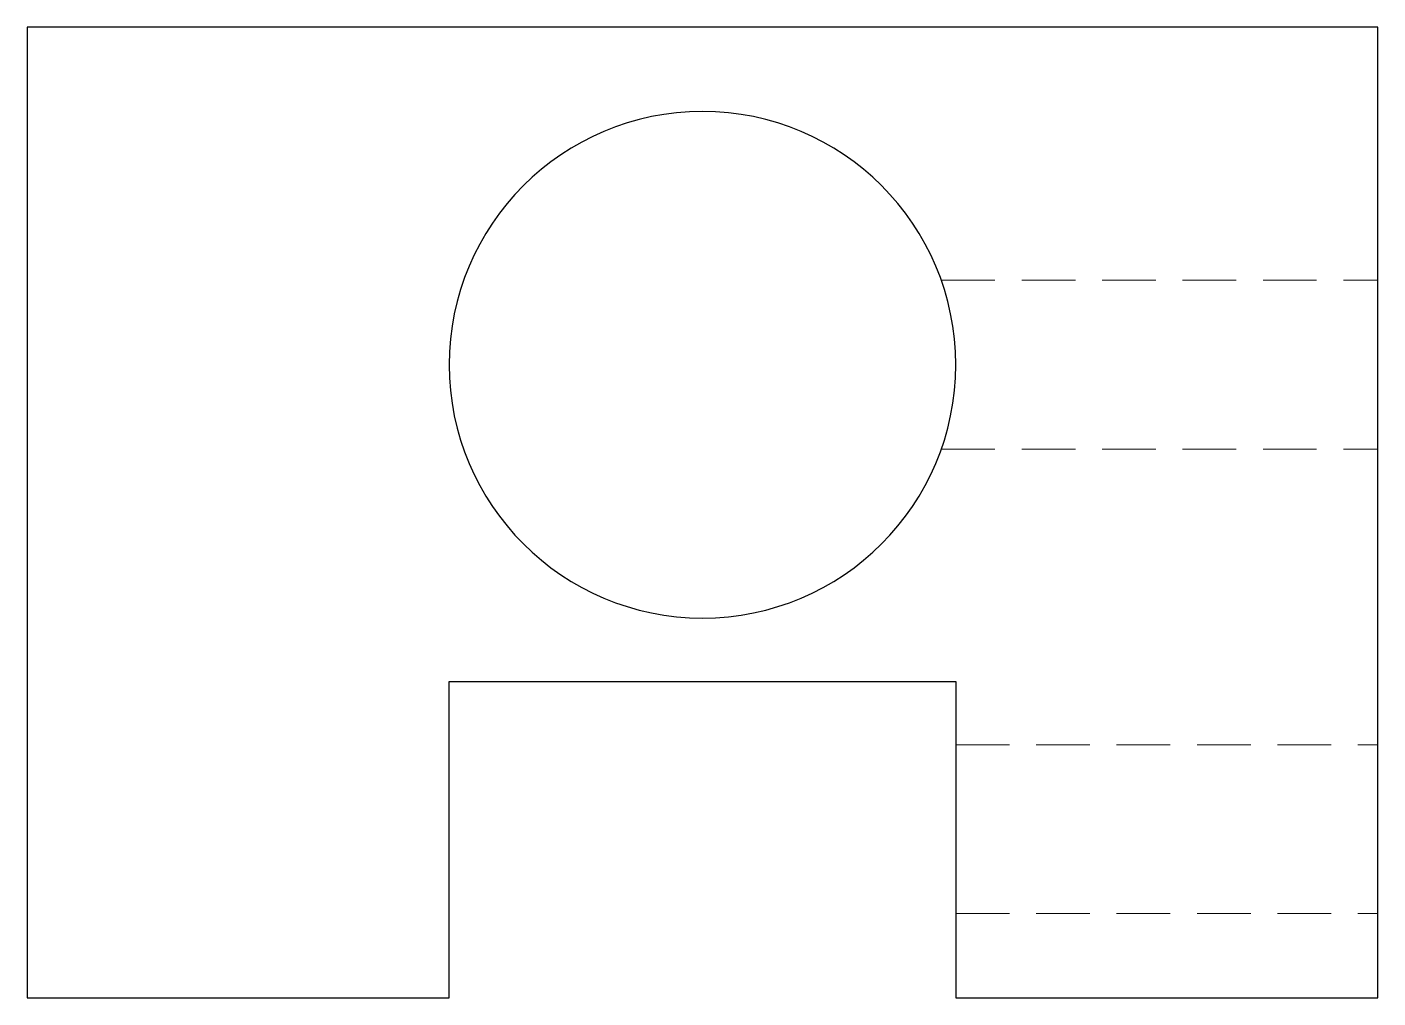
# Model space of a CAD drawing. Header units: millimetres. Extents: x 361 to 480, y 234 to 360.
# Drawn here: x 361.31 to 393.31, y 234.02 to 257.02 of the extents above.
import ezdxf

# ---------------------------------------------------------------- set-up
doc = ezdxf.new("R2010")
doc.units = ezdxf.units.MM
doc.linetypes.add('HIDDEN', pattern=[1.905, 1.27, -0.635])

msp = doc.modelspace()

# ---------------------------------------------------------------- linework, layer by layer
at = {"color": 7, "linetype": 'Continuous', "lineweight": 25}
for p, q in [((393.306, 257.024), (361.306, 257.024)), ((361.306, 257.024), (361.306, 234.024)), ((393.306, 234.024), (393.306, 257.024)), ((371.306, 241.524), (383.306, 241.524)), ((371.306, 234.024), (371.306, 241.524)), ((383.306, 241.524), (383.306, 234.024)), ((361.306, 234.024), (371.306, 234.024)), ((383.306, 234.024), (393.306, 234.024))]:
    msp.add_line(p, q, dxfattribs=at)
at = {"color": 7, "linetype": 'HIDDEN', "lineweight": 18}
for p, q in [((382.963, 251.024), (393.306, 251.024)), ((382.963, 247.024), (393.306, 247.024)), ((383.306, 240.024), (393.306, 240.024)), ((383.306, 236.024), (393.306, 236.024))]:
    msp.add_line(p, q, dxfattribs=at)
at = {"color": 7, "linetype": 'Continuous', "lineweight": 25}
for start, end in [(90, 270), (270, 90)]:
    msp.add_arc((377.306, 249.024), 6, start, end, dxfattribs=at)

doc.saveas('drawing.dxf')
